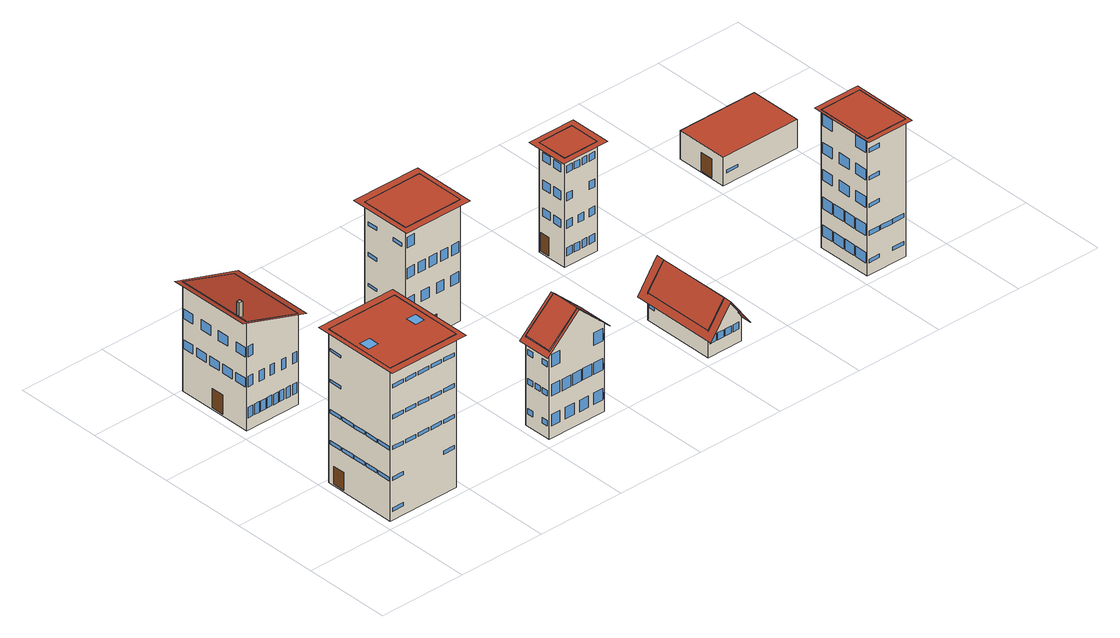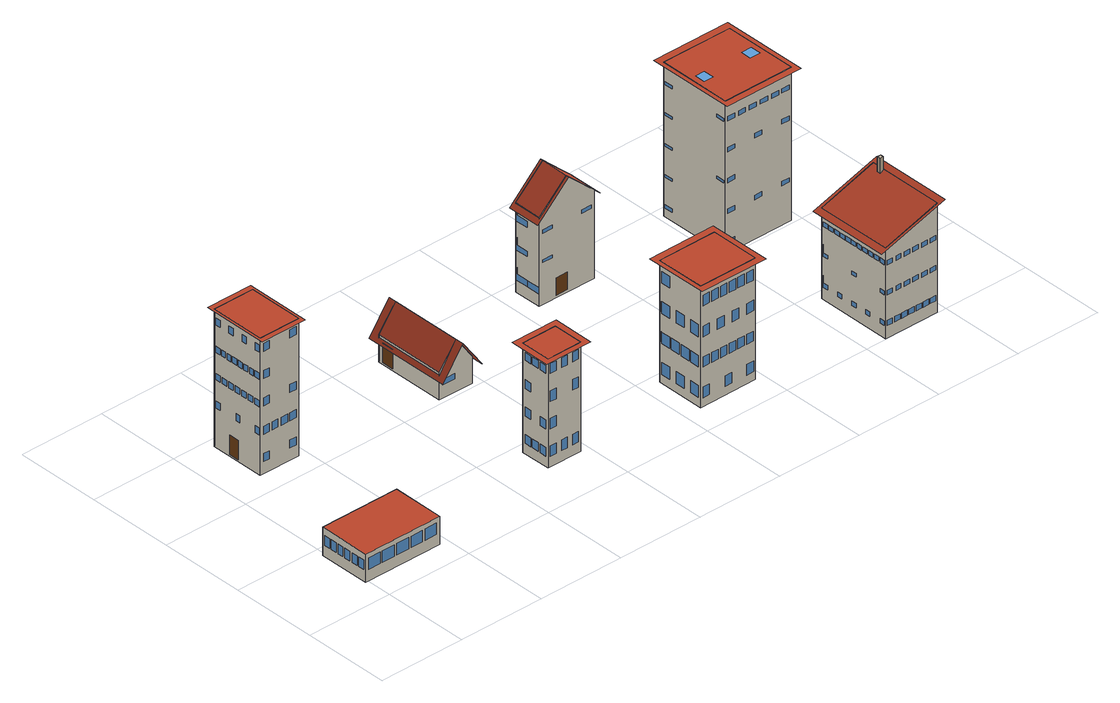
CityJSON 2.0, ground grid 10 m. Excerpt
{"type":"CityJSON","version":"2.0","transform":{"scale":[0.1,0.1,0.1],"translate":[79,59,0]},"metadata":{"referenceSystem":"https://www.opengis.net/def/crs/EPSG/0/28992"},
"CityObjects":{
"building1":{"type":"Building","attributes":{"roofType":"Flat","yearOfConstruction":1950,"function":"Residential","storeysAboveGround":5},"geometry":[{"type":"MultiSurface","lod":"3","boundaries":[[[0,1,2,3]],[[4,5,6,7],[8,9,10,11],[12,13,14,15]],[[10,9,8,11]],[[14,13,12,15]],[[2,4,7,3],[16,17,18,19],[20,21,22,23],[24,25,26,27],[28,29,30,31],[32,33,34,35],[36,37,38,39],[40,41,42,43],[44,45,46,47],[48,49,50,51],[52,53,54,55],[56,57,58,59],[60,61,62,63],[64,65,66,67],[68,69,70,71],[72,73,74,75],[76,77,78,79],[80,81,82,83],[84,85,86,87]],[[18,17,16,19]],[[22,21,20,23]],[[26,25,24,27]],[[30,29,28,31]],[[34,33,32,35]],[[38,37,36,39]],[[42,41,40,43]],[[46,45,44,47]],[[50,49,48,51]],[[54,53,52,55]],[[58,57,56,59]],[[62,61,60,63]],[[66,65,64,67]],[[70,69,68,71]],[[74,73,72,75]],[[78,77,76,79]],[[82,81,80,83]],[[86,85,84,87]],[[1,5,4,2],[88,89,90,91],[92,93,94,95],[96,97,98,99],[100,101,102,103],[104,105,106,107],[108,109,110,111],[112,113,114,115],[116,117,118,119]],[[90,89,88,91]],[[94,93,92,95]],[[98,97,96,99]],[[102,101,100,103]],[[106,105,104,107]],[[110,109,108,111]],[[114,113,112,115]],[[118,117,116,119]],[[0,6,5,1],[120,121,122,123],[124,125,126,127],[128,129,130,131],[132,133,134,135],[136,137,138,139],[140,141,142,143],[144,145,146,147],[148,149,150,151],[152,153,154,155],[156,157,158,159],[160,161,162,163],[164,165,166,167],[168,169,170,171],[172,173,174,175]],[[122,121,120,123]],[[126,125,124,127]],[[130,129,128,131]],[[134,133,132,135]],[[138,137,136,139]],[[142,141,140,143]],[[146,145,144,147]],[[150,149,148,151]],[[154,153,152,155]],[[158,157,156,159]],[[162,161,160,163]],[[166,165,164,167]],[[170,169,168,171]],[[174,173,172,175]],[[3,7,6,0],[176,177,178,179],[180,181,182,183],[184,185,186,187],[188,189,190,191],[192,193,194,195],[196,197,198,199],[200,201,202,203],[204,205,206,207],[208,209,210,211],[212,213,214,215],[216,217,218,219],[220,221,222,223],[224,225,226,227]],[[178,177,176,179]],[[182,181,180,183]],[[186,185,184,187]],[[190,189,188,191]],[[194,193,192,195]],[[198,197,196,199]],[[202,201,200,203]],[[206,205,204,207]],[[210,209,208,211]],[[214,213,212,215]],[[218,217,216,219]],[[222,221,220,223]],[[226,225,224,227]],[[228,229,230,231],[6,5,4,7]]],"semantics":{"surfaces":[{"type":"GroundSurface"},{"type":"RoofSurface"},{"type":"Window"},{"type":"WallSurface"},{"type":"Door"}],"values":[0,1,2,2,3,2,2,2,2,2,2,2,2,2,2,2,2,2,2,2,2,2,2,3,2,2,2,2,2,2,2,2,3,2,2,2,2,2,2,2,2,2,2,2,2,2,2,3,4,2,2,2,2,2,2,2,2,2,2,2,2,1]}}]},
"building2":{"type":"Building","attributes":{"roofType":"Shed","yearOfConstruction":1957,"function":"Residential","storeysAboveGround":3},"children":["building2-1"],"geometry":[{"type":"MultiSurface","lod":"3","boundaries":[[[232,233,234,235]],[[236,237,238,239],[240,241,242,243]],[[235,234,237,236],[244,245,246,247],[248,249,250,251],[252,253,254,255],[256,257,258,259],[260,261,262,263],[264,265,266,267],[268,269,270,271],[272,273,274,275],[276,277,278,279],[280,281,282,283],[284,285,286,287],[288,289,290,291],[292,293,294,295],[296,297,298,299]],[[246,245,244,247]],[[250,249,248,251]],[[254,253,252,255]],[[258,257,256,259]],[[262,261,260,263]],[[266,265,264,267]],[[270,269,268,271]],[[274,273,272,275]],[[278,277,276,279]],[[282,281,280,283]],[[286,285,284,287]],[[290,289,288,291]],[[294,293,292,295]],[[298,297,296,299]],[[233,238,237,234],[300,301,302,303],[304,305,306,307],[308,309,310,311],[312,313,314,315],[316,317,318,319],[320,321,322,323],[324,325,326,327],[328,329,330,331],[332,333,334,335],[336,337,338,339],[340,341,342,343],[344,345,346,347],[348,349,350,351],[352,353,354,355],[356,357,358,359],[360,361,362,363],[364,365,366,367],[368,369,370,371],[372,373,374,375]],[[302,301,300,303]],[[306,305,304,307]],[[310,309,308,311]],[[314,313,312,315]],[[318,317,316,319]],[[322,321,320,323]],[[326,325,324,327]],[[330,329,328,331]],[[334,333,332,335]],[[338,337,336,339]],[[342,341,340,343]],[[346,345,344,347]],[[350,349,348,351]],[[354,353,352,355]],[[358,357,356,359]],[[362,361,360,363]],[[366,365,364,367]],[[370,369,368,371]],[[374,373,372,375]],[[233,232,239,238],[376,377,378,379],[380,381,382,383],[384,385,386,387],[388,389,390,391],[392,393,394,395],[396,397,398,399],[400,401,402,403],[404,405,406,407],[408,409,410,411],[412,413,414,415],[416,417,418,419],[420,421,422,423],[424,425,426,427],[428,429,430,431],[432,433,434,435],[436,437,438,439],[440,441,442,443],[444,445,446,447],[448,449,450,451]],[[378,377,376,379]],[[382,381,380,383]],[[386,385,384,387]],[[390,389,388,391]],[[394,393,392,395]],[[398,397,396,399]],[[402,401,400,403]],[[406,405,404,407]],[[410,409,408,411]],[[414,413,412,415]],[[418,417,416,419]],[[422,421,420,423]],[[426,425,424,427]],[[430,429,428,431]],[[434,433,432,435]],[[438,437,436,439]],[[442,441,440,443]],[[446,445,444,447]],[[450,449,448,451]],[[232,235,236,239],[452,453,454,455],[456,457,458,459],[460,461,462,463],[464,465,466,467],[468,469,470,471],[472,473,474,475],[476,477,478,479],[480,481,482,483],[484,485,486,487],[488,489,490,491]],[[454,453,452,455]],[[458,457,456,459]],[[462,461,460,463]],[[466,465,464,467]],[[470,469,468,471]],[[474,473,472,475]],[[478,477,476,479]],[[482,481,480,483]],[[486,485,484,487]],[[490,489,488,491]],[[492,493,494,495],[239,238,237,236]]],"semantics":{"surfaces":[{"type":"GroundSurface"},{"type":"RoofSurface"},{"type":"WallSurface"},{"type":"Window"},{"type":"Door"}],"values":[0,1,2,3,3,3,3,3,3,3,3,3,3,3,3,3,3,2,3,3,3,3,3,3,3,3,3,3,3,3,3,3,3,3,3,3,3,2,3,3,3,3,3,3,3,3,3,3,3,3,3,3,3,3,3,3,3,2,4,3,3,3,3,3,3,3,3,3,1]}}]},
"building2-1":{"type":"BuildingInstallation","parents":["building2"],"geometry":[{"type":"MultiSurface","lod":"3","boundaries":[[[242,496,497,243]],[[498,499,241,240]],[[497,498,240,243]],[[242,241,499,496]],[[496,499,498,497]],[[242,241,240,243]]]}]},
"building3":{"type":"Building","attributes":{"roofType":"Gabled","yearOfConstruction":1980,"function":"Residential","storeysAboveGround":3},"geometry":[{"type":"MultiSurface","lod":"3","boundaries":[[[500,501,502,503]],[[504,505,506,507]],[[507,508,509,504]],[[503,502,508,507,506],[510,511,512,513],[514,515,516,517],[518,519,520,521],[522,523,524,525],[526,527,528,529],[530,531,532,533],[534,535,536,537],[538,539,540,541],[542,543,544,545],[546,547,548,549],[550,551,552,553]],[[512,511,510,513]],[[516,515,514,517]],[[520,519,518,521]],[[524,523,522,525]],[[528,527,526,529]],[[532,531,530,533]],[[536,535,534,537]],[[540,539,538,541]],[[544,543,542,545]],[[548,547,546,549]],[[552,551,550,553]],[[501,509,508,502],[554,555,556,557],[558,559,560,561],[562,563,564,565],[566,567,568,569]],[[556,555,554,557]],[[560,559,558,561]],[[564,563,562,565]],[[568,567,566,569]],[[501,500,505,504,509],[570,571,572,573],[574,575,576,577],[578,579,580,581],[582,583,584,585]],[[572,571,570,573]],[[576,575,574,577]],[[580,579,578,581]],[[584,583,582,585]],[[500,503,506,505],[586,587,588,589],[590,591,592,593],[594,595,596,597],[598,599,600,601],[602,603,604,605],[606,607,608,609],[610,611,612,613]],[[588,587,586,589]],[[592,591,590,593]],[[596,595,594,597]],[[600,599,598,601]],[[604,603,602,605]],[[608,607,606,609]],[[612,611,610,613]],[[614,615,616,617,504,509,508,507]],[[617,618,619,614,507,506,505,504]]],"semantics":{"surfaces":[{"type":"GroundSurface"},{"type":"RoofSurface"},{"type":"WallSurface"},{"type":"Window"},{"type":"Door"}],"values":[0,1,1,2,3,3,3,3,3,3,3,3,3,3,3,2,3,3,3,3,2,4,3,3,3,2,3,3,3,3,3,3,3,1,1]}}]},
"building4":{"type":"Building","attributes":{"roofType":"Flat","yearOfConstruction":1965,"function":"Residential","storeysAboveGround":4},"geometry":[{"type":"MultiSurface","lod":"3","boundaries":[[[620,621,622,623]],[[624,625,626,627]],[[622,624,627,623],[628,629,630,631],[632,633,634,635],[636,637,638,639],[640,641,642,643],[644,645,646,647],[648,649,650,651],[652,653,654,655],[656,657,658,659],[660,661,662,663],[664,665,666,667],[668,669,670,671]],[[630,629,628,631]],[[634,633,632,635]],[[638,637,636,639]],[[642,641,640,643]],[[646,645,644,647]],[[650,649,648,651]],[[654,653,652,655]],[[658,657,656,659]],[[662,661,660,663]],[[666,665,664,667]],[[670,669,668,671]],[[621,625,624,622],[672,673,674,675],[676,677,678,679],[680,681,682,683],[684,685,686,687],[688,689,690,691],[692,693,694,695],[696,697,698,699],[700,701,702,703],[704,705,706,707],[708,709,710,711],[712,713,714,715]],[[674,673,672,675]],[[678,677,676,679]],[[682,681,680,683]],[[686,685,684,687]],[[690,689,688,691]],[[694,693,692,695]],[[698,697,696,699]],[[702,701,700,703]],[[706,705,704,707]],[[710,709,708,711]],[[714,713,712,715]],[[620,626,625,621],[716,717,718,719],[720,721,722,723],[724,725,726,727],[728,729,730,731],[732,733,734,735],[736,737,738,739],[740,741,742,743],[744,745,746,747],[748,749,750,751],[752,753,754,755],[756,757,758,759],[760,761,762,763],[764,765,766,767],[768,769,770,771],[772,773,774,775],[776,777,778,779],[780,781,782,783],[784,785,786,787],[788,789,790,791]],[[718,717,716,719]],[[722,721,720,723]],[[726,725,724,727]],[[730,729,728,731]],[[734,733,732,735]],[[738,737,736,739]],[[742,741,740,743]],[[746,745,744,747]],[[750,749,748,751]],[[754,753,752,755]],[[758,757,756,759]],[[762,761,760,763]],[[766,765,764,767]],[[770,769,768,771]],[[774,773,772,775]],[[778,777,776,779]],[[782,781,780,783]],[[786,785,784,787]],[[790,789,788,791]],[[623,627,626,620],[792,793,794,795],[796,797,798,799],[800,801,802,803],[804,805,806,807],[808,809,810,811],[812,813,814,815]],[[794,793,792,795]],[[798,797,796,799]],[[802,801,800,803]],[[806,805,804,807]],[[810,809,808,811]],[[814,813,812,815]],[[816,817,818,819],[626,625,624,627]]],"semantics":{"surfaces":[{"type":"GroundSurface"},{"type":"RoofSurface"},{"type":"WallSurface"},{"type":"Door"},{"type":"Window"}],"values":[0,1,2,3,4,4,4,4,4,4,4,4,4,4,2,4,4,4,4,4,4,4,4,4,4,4,2,4,4,4,4,4,4,4,4,4,4,4,4,4,4,4,4,4,4,4,2,4,4,4,4,4,4,1]}}]},
"building5":{"type":"Building","attributes":{"roofType":"Gabled","yearOfConstruction":1998,"function":"Residential","storeysAboveGround":1},"geometry":[{"type":"MultiSurface","lod":"3","boundaries":[[[820,821,822,823]],[[824,825,826,827]],[[827,828,829,824]],[[823,822,828,827,826],[830,831,832,833],[834,835,836,837],[838,839,840,841],[842,843,844,845]],[[832,831,830,833]],[[836,835,834,837]],[[840,839,838,841]],[[844,843,842,845]],[[821,829,828,822],[846,847,848,849]],[[848,847,846,849]],[[821,820,825,824,829],[850,851,852,853]],[[852,851,850,853]],[[820,823,826,825],[854,855,856,857]],[[856,855,854,857]],[[858,859,860,861,824,829,828,827]],[[861,862,863,858,827,826,825,824]]],"semantics":{"surfaces":[{"type":"GroundSurface"},{"type":"RoofSurface"},{"type":"WallSurface"},{"type":"Window"},{"type":"Door"}],"values":[0,1,1,2,3,3,3,3,2,4,2,3,2,3,1,1]}}]},
"building6":{"type":"Building","attributes":{"roofType":"Flat","yearOfConstruction":1973,"function":"Residential","storeysAboveGround":4},"geometry":[{"type":"MultiSurface","lod":"3","boundaries":[[[864,865,866,867]],[[868,869,870,871]],[[866,868,871,867],[872,873,874,875],[876,877,878,879],[880,881,882,883],[884,885,886,887],[888,889,890,891],[892,893,894,895],[896,897,898,899],[900,901,902,903],[904,905,906,907],[908,909,910,911],[912,913,914,915],[916,917,918,919],[920,921,922,923]],[[874,873,872,875]],[[878,877,876,879]],[[882,881,880,883]],[[886,885,884,887]],[[890,889,888,891]],[[894,893,892,895]],[[898,897,896,899]],[[902,901,900,903]],[[906,905,904,907]],[[910,909,908,911]],[[914,913,912,915]],[[918,917,916,919]],[[922,921,920,923]],[[865,869,868,866],[924,925,926,927],[928,929,930,931],[932,933,934,935],[936,937,938,939],[940,941,942,943],[944,945,946,947],[948,949,950,951],[952,953,954,955],[956,957,958,959]],[[926,925,924,927]],[[930,929,928,931]],[[934,933,932,935]],[[938,937,936,939]],[[942,941,940,943]],[[946,945,944,947]],[[950,949,948,951]],[[954,953,952,955]],[[958,957,956,959]],[[864,870,869,865],[960,961,962,963],[964,965,966,967],[968,969,970,971],[972,973,974,975],[976,977,978,979],[980,981,982,983],[984,985,986,987],[988,989,990,991],[992,993,994,995]],[[962,961,960,963]],[[966,965,964,967]],[[970,969,968,971]],[[974,973,972,975]],[[978,977,976,979]],[[982,981,980,983]],[[986,985,984,987]],[[990,989,988,991]],[[994,993,992,995]],[[867,871,870,864],[996,997,998,999],[1000,1001,1002,1003],[1004,1005,1006,1007],[1008,1009,1010,1011],[1012,1013,1014,1015],[1016,1017,1018,1019],[1020,1021,1022,1023]],[[998,997,996,999]],[[1002,1001,1000,1003]],[[1006,1005,1004,1007]],[[1010,1009,1008,1011]],[[1014,1013,1012,1015]],[[1018,1017,1016,1019]],[[1022,1021,1020,1023]],[[1024,1025,1026,1027],[870,869,868,871]]],"semantics":{"surfaces":[{"type":"GroundSurface"},{"type":"RoofSurface"},{"type":"WallSurface"},{"type":"Window"},{"type":"Door"}],"values":[0,1,2,3,3,3,3,3,3,3,3,3,3,3,3,3,2,3,3,3,3,3,3,3,3,3,2,3,3,3,3,3,3,3,3,3,2,4,3,3,3,3,3,3,1]}}]},
"building7":{"type":"Building","attributes":{"roofType":"Flat","yearOfConstruction":1984,"function":"Residential","storeysAboveGround":5},"geometry":[{"type":"MultiSurface","lod":"3","boundaries":[[[1028,1029,1030,1031]],[[1032,1033,1034,1035]],[[1030,1032,1035,1031],[1036,1037,1038,1039],[1040,1041,1042,1043],[1044,1045,1046,1047],[1048,1049,1050,1051],[1052,1053,1054,1055],[1056,1057,1058,1059],[1060,1061,1062,1063],[1064,1065,1066,1067]],[[1038,1037,1036,1039]],[[1042,1041,1040,1043]],[[1046,1045,1044,1047]],[[1050,1049,1048,1051]],[[1054,1053,1052,1055]],[[1058,1057,1056,1059]],[[1062,1061,1060,1063]],[[1066,1065,1064,1067]],[[1029,1033,1032,1030],[1068,1069,1070,1071],[1072,1073,1074,1075],[1076,1077,1078,1079],[1080,1081,1082,1083],[1084,1085,1086,1087],[1088,1089,1090,1091],[1092,1093,1094,1095],[1096,1097,1098,1099],[1100,1101,1102,1103],[1104,1105,1106,1107],[1108,1109,1110,1111],[1112,1113,1114,1115],[1116,1117,1118,1119],[1120,1121,1122,1123],[1124,1125,1126,1127],[1128,1129,1130,1131],[1132,1133,1134,1135],[1136,1137,1138,1139],[1140,1141,1142,1143],[1144,1145,1146,1147],[1148,1149,1150,1151],[1152,1153,1154,1155],[1156,1157,1158,1159]],[[1070,1069,1068,1071]],[[1074,1073,1072,1075]],[[1078,1077,1076,1079]],[[1082,1081,1080,1083]],[[1086,1085,1084,1087]],[[1090,1089,1088,1091]],[[1094,1093,1092,1095]],[[1098,1097,1096,1099]],[[1102,1101,1100,1103]],[[1106,1105,1104,1107]],[[1110,1109,1108,1111]],[[1114,1113,1112,1115]],[[1118,1117,1116,1119]],[[1122,1121,1120,1123]],[[1126,1125,1124,1127]],[[1130,1129,1128,1131]],[[1134,1133,1132,1135]],[[1138,1137,1136,1139]],[[1142,1141,1140,1143]],[[1146,1145,1144,1147]],[[1150,1149,1148,1151]],[[1154,1153,1152,1155]],[[1158,1157,1156,1159]],[[1028,1034,1033,1029],[1160,1161,1162,1163],[1164,1165,1166,1167],[1168,1169,1170,1171],[1172,1173,1174,1175],[1176,1177,1178,1179],[1180,1181,1182,1183],[1184,1185,1186,1187],[1188,1189,1190,1191],[1192,1193,1194,1195],[1196,1197,1198,1199],[1200,1201,1202,1203]],[[1162,1161,1160,1163]],[[1166,1165,1164,1167]],[[1170,1169,1168,1171]],[[1174,1173,1172,1175]],[[1178,1177,1176,1179]],[[1182,1181,1180,1183]],[[1186,1185,1184,1187]],[[1190,1189,1188,1191]],[[1194,1193,1192,1195]],[[1198,1197,1196,1199]],[[1202,1201,1200,1203]],[[1031,1035,1034,1028],[1204,1205,1206,1207],[1208,1209,1210,1211],[1212,1213,1214,1215],[1216,1217,1218,1219],[1220,1221,1222,1223],[1224,1225,1226,1227],[1228,1229,1230,1231],[1232,1233,1234,1235],[1236,1237,1238,1239],[1240,1241,1242,1243],[1244,1245,1246,1247],[1248,1249,1250,1251],[1252,1253,1254,1255],[1256,1257,1258,1259],[1260,1261,1262,1263],[1264,1265,1266,1267]],[[1206,1205,1204,1207]],[[1210,1209,1208,1211]],[[1214,1213,1212,1215]],[[1218,1217,1216,1219]],[[1222,1221,1220,1223]],[[1226,1225,1224,1227]],[[1230,1229,1228,1231]],[[1234,1233,1232,1235]],[[1238,1237,1236,1239]],[[1242,1241,1240,1243]],[[1246,1245,1244,1247]],[[1250,1249,1248,1251]],[[1254,1253,1252,1255]],[[1258,1257,1256,1259]],[[1262,1261,1260,1263]],[[1266,1265,1264,1267]],[[1268,1269,1270,1271],[1034,1033,1032,1035]]],"semantics":{"surfaces":[{"type":"GroundSurface"},{"type":"RoofSurface"},{"type":"WallSurface"},{"type":"Window"},{"type":"Door"}],"values":[0,1,2,3,3,3,3,3,3,3,3,2,4,3,3,3,3,3,3,3,3,3,3,3,3,3,3,3,3,3,3,3,3,3,3,2,3,3,3,3,3,3,3,3,3,3,3,2,3,3,3,3,3,3,3,3,3,3,3,3,3,3,3,3,1]}}]},
"building8":{"type":"Building","attributes":{"roofType":"Flat","yearOfConstruction":1957,"function":"Residential","storeysAboveGround":1},"geometry":[{"type":"MultiSurface","lod":"3","boundaries":[[[1272,1273,1274,1275]],[[1276,1277,1278,1279]],[[1274,1276,1279,1275],[1280,1281,1282,1283]],[[1282,1281,1280,1283]],[[1273,1277,1276,1274],[1284,1285,1286,1287],[1288,1289,1290,1291],[1292,1293,1294,1295],[1296,1297,1298,1299],[1300,1301,1302,1303],[1304,1305,1306,1307]],[[1286,1285,1284,1287]],[[1290,1289,1288,1291]],[[1294,1293,1292,1295]],[[1298,1297,1296,1299]],[[1302,1301,1300,1303]],[[1306,1305,1304,1307]],[[1272,1278,1277,1273],[1308,1309,1310,1311],[1312,1313,1314,1315],[1316,1317,1318,1319],[1320,1321,1322,1323],[1324,1325,1326,1327]],[[1310,1309,1308,1311]],[[1314,1313,1312,1315]],[[1318,1317,1316,1319]],[[1322,1321,1320,1323]],[[1326,1325,1324,1327]],[[1275,1279,1278,1272],[1328,1329,1330,1331]],[[1330,1329,1328,1331]]],"semantics":{"surfaces":[{"type":"GroundSurface"},{"type":"RoofSurface"},{"type":"WallSurface"},{"type":"Window"},{"type":"Door"}],"values":[0,1,2,3,2,3,3,3,3,3,3,2,3,3,3,3,3,2,4]}}]}
},
"vertices":[
[10,96,0],[93,96,0],[93,10,0],[10,10,0],[93,10,174],[93,96,174],[10,96,174],[10,10,174],[75,59,174],[86,59,174],[86,47,174],[75,47,174],[16,59,174],[28,59,174],[28,47,174],[16,47,174],[13,10,14],[26,10,14],[26,10,10],[13,10,10],[13,10,49],[26,10,49],[26,10,45],[13,10,45],[77,10,49],[90,10,49],[90,10,45],[77,10,45],[13,10,84],[26,10,84],[26,10,80],[13,10,80],[29,10,84],[42,10,84],[42,10,80],[29,10,80],[45,10,84],[58,10,84],[58,10,80],[45,10,80],[61,10,84],[74,10,84],[74,10,80],[61,10,80],[77,10,84],[90,10,84],[90,10,80],[77,10,80],[13,10,119],[26,10,119],[26,10,115],[13,10,115],[29,10,119],[42,10,119],[42,10,115],[29,10,115],[45,10,119],[58,10,119],[58,10,115],[45,10,115],[61,10,119],[74,10,119],[74,10,115],[61,10,115],[77,10,119],[90,10,119],[90,10,115],[77,10,115],[13,10,154],[26,10,154],[26,10,150],[13,10,150],[29,10,154],[42,10,154],[42,10,150],[29,10,150],[45,10,154],[58,10,154],[58,10,150],[45,10,150],[61,10,154],[74,10,154],[74,10,150],[61,10,150],[77,10,154],[90,10,154],[90,10,150],[77,10,150],[93,12,14],[93,22,14],[93,22,10],[93,12,10],[93,84,14],[93,94,14],[93,94,10],[93,84,10],[93,12,48],[93,22,48],[93,22,45],[93,12,45],[93,12,83],[93,22,83],[93,22,80],[93,12,80],[93,84,83],[93,94,83],[93,94,80],[93,84,80],[93,12,118],[93,22,118],[93,22,115],[93,12,115],[93,12,153],[93,22,153],[93,22,150],[93,12,150],[93,84,153],[93,94,153],[93,94,150],[93,84,150],[90,96,15],[81,96,15],[81,96,10],[90,96,10],[90,96,50],[81,96,50],[81,96,45],[90,96,45],[56,96,50],[47,96,50],[47,96,45],[56,96,45],[22,96,50],[13,96,50],[13,96,45],[22,96,45],[90,96,85],[81,96,85],[81,96,80],[90,96,80],[90,96,120],[81,96,120],[81,96,115],[90,96,115],[56,96,120],[47,96,120],[47,96,115],[56,96,115],[22,96,120],[13,96,120],[13,96,115],[22,96,115],[90,96,155],[81,96,155],[81,96,150],[90,96,150],[76,96,155],[68,96,155],[68,96,150],[76,96,150],[63,96,155],[54,96,155],[54,96,150],[63,96,150],[49,96,155],[40,96,155],[40,96,150],[49,96,150],[35,96,155],[26,96,155],[26,96,150],[35,96,150],[22,96,155],[13,96,155],[13,96,150],[22,96,150],[10,89,22],[10,75,22],[10,75,2],[10,89,2],[10,94,49],[10,79,49],[10,79,45],[10,94,45],[10,77,49],[10,62,49],[10,62,45],[10,77,45],[10,60,49],[10,46,49],[10,46,45],[10,60,45],[10,44,49],[10,29,49],[10,29,45],[10,44,45],[10,27,49],[10,12,49],[10,12,45],[10,27,45],[10,94,84],[10,79,84],[10,79,80],[10,94,80],[10,77,84],[10,62,84],[10,62,80],[10,77,80],[10,60,84],[10,46,84],[10,46,80],[10,60,80],[10,44,84],[10,29,84],[10,29,80],[10,44,80],[10,27,84],[10,12,84],[10,12,80],[10,27,80],[10,94,118],[10,79,118],[10,79,115],[10,94,115],[10,94,153],[10,79,153],[10,79,150],[10,94,150],[98,2,174],[98,104,174],[5,104,174],[5,2,174],
[10,299,0],[75,299,0],[75,210,0],[10,210,0],[10,210,124],[75,210,103],[75,299,103],[10,299,124],[11,225,124],[15,225,122],[15,221,122],[11,221,124],[12,210,26],[18,210,26],[18,210,14],[12,210,14],[20,210,26],[26,210,26],[26,210,14],[20,210,14],[28,210,26],[34,210,26],[34,210,14],[28,210,14],[36,210,26],[42,210,26],[42,210,14],[36,210,14],[44,210,26],[50,210,26],[50,210,14],[44,210,14],[52,210,26],[57,210,26],[57,210,14],[52,210,14],[60,210,26],[65,210,26],[65,210,14],[60,210,14],[68,210,26],[73,210,26],[73,210,14],[68,210,14],[12,210,61],[18,210,61],[18,210,49],[12,210,49],[26,210,61],[32,210,61],[32,210,49],[26,210,49],[40,210,61],[45,210,61],[45,210,49],[40,210,49],[54,210,61],[59,210,61],[59,210,49],[54,210,49],[68,210,61],[73,210,61],[73,210,49],[68,210,49],[12,210,95],[18,210,95],[18,210,83],[12,210,83],[75,212,19],[75,218,19],[75,218,14],[75,212,14],[75,232,19],[75,238,19],[75,238,14],[75,232,14],[75,252,19],[75,258,19],[75,258,14],[75,252,14],[75,271,19],[75,277,19],[75,277,14],[75,271,14],[75,291,19],[75,297,19],[75,297,14],[75,291,14],[75,212,53],[75,218,53],[75,218,49],[75,212,49],[75,252,53],[75,258,53],[75,258,49],[75,252,49],[75,291,53],[75,297,53],[75,297,49],[75,291,49],[75,212,88],[75,218,88],[75,218,83],[75,212,83],[75,220,88],[75,226,88],[75,226,83],[75,220,83],[75,228,88],[75,234,88],[75,234,83],[75,228,83],[75,236,88],[75,242,88],[75,242,83],[75,236,83],[75,243,88],[75,250,88],[75,250,83],[75,243,83],[75,251,88],[75,257,88],[75,257,83],[75,251,83],[75,259,88],[75,265,88],[75,265,83],[75,259,83],[75,267,88],[75,273,88],[75,273,83],[75,267,83],[75,275,88],[75,281,88],[75,281,83],[75,275,83],[75,283,88],[75,289,88],[75,289,83],[75,283,83],[75,291,88],[75,297,88],[75,297,83],[75,291,83],[73,299,20],[67,299,20],[67,299,14],[73,299,14],[64,299,20],[57,299,20],[57,299,14],[64,299,14],[55,299,20],[48,299,20],[48,299,14],[55,299,14],[46,299,20],[39,299,20],[39,299,14],[46,299,14],[37,299,20],[30,299,20],[30,299,14],[37,299,14],[28,299,20],[21,299,20],[21,299,14],[28,299,14],[19,299,20],[12,299,20],[12,299,14],[19,299,14],[73,299,54],[67,299,54],[67,299,49],[73,299,49],[62,299,54],[56,299,54],[56,299,49],[62,299,49],[52,299,54],[45,299,54],[45,299,49],[52,299,49],[41,299,54],[34,299,54],[34,299,49],[41,299,49],[30,299,54],[23,299,54],[23,299,49],[30,299,49],[19,299,54],[12,299,54],[12,299,49],[19,299,49],[73,299,88],[67,299,88],[67,299,83],[73,299,83],[62,299,88],[56,299,88],[56,299,83],[62,299,83],[52,299,88],[45,299,88],[45,299,83],[52,299,83],[41,299,88],[34,299,88],[34,299,83],[41,299,83],[30,299,88],[23,299,88],[23,299,83],[30,299,83],[19,299,88],[12,299,88],[12,299,83],[19,299,83],[10,258,24],[10,243,24],[10,243,2],[10,258,2],[10,297,59],[10,285,59],[10,285,49],[10,297,49],[10,279,59],[10,266,59],[10,266,49],[10,279,49],[10,261,59],[10,248,59],[10,248,49],[10,261,49],[10,243,59],[10,230,59],[10,230,49],[10,243,49],[10,225,59],[10,212,59],[10,212,49],[10,225,49],[10,297,94],[10,285,94],[10,285,83],[10,297,83],[10,273,94],[10,260,94],[10,260,83],[10,273,83],[10,249,94],[10,236,94],[10,236,83],[10,249,83],[10,224,94],[10,212,94],[10,212,83],[10,224,83],[83,207,101],[83,302,101],[3,302,126],[3,207,126],
[15,221,139],[11,221,139],[11,225,139],[15,225,139],
[210,43,0],[279,43,0],[279,10,0],[210,10,0],[245,43,133],[210,43,101],[210,10,101],[245,10,133],[279,10,101],[279,43,101],[213,10,27],[223,10,27],[223,10,14],[213,10,14],[230,10,27],[241,10,27],[241,10,14],[230,10,14],[248,10,27],[259,10,27],[259,10,14],[248,10,14],[266,10,27],[277,10,27],[277,10,14],[266,10,14],[213,10,61],[223,10,61],[223,10,48],[213,10,48],[226,10,61],[237,10,61],[237,10,48],[226,10,48],[239,10,61],[250,10,61],[250,10,48],[239,10,48],[252,10,61],[263,10,61],[263,10,48],[252,10,48],[266,10,61],[277,10,61],[277,10,48],[266,10,48],[213,10,95],[223,10,95],[223,10,81],[213,10,81],[266,10,95],[277,10,95],[277,10,81],[266,10,81],[279,11,21],[279,26,21],[279,26,14],[279,11,14],[279,27,21],[279,42,21],[279,42,14],[279,27,14],[279,11,54],[279,26,54],[279,26,48],[279,11,48],[279,11,88],[279,26,88],[279,26,81],[279,11,81],[258,43,23],[244,43,23],[244,43,3],[258,43,3],[275,43,51],[263,43,51],[263,43,48],[275,43,48],[275,43,85],[263,43,85],[263,43,81],[275,43,81],[226,43,85],[214,43,85],[214,43,81],[226,43,81],[210,40,20],[210,33,20],[210,33,14],[210,40,14],[210,20,20],[210,13,20],[210,13,14],[210,20,14],[210,40,54],[210,33,54],[210,33,48],[210,40,48],[210,30,54],[210,23,54],[210,23,48],[210,30,48],[210,20,54],[210,13,54],[210,13,48],[210,20,48],[210,40,87],[210,33,87],[210,33,81],[210,40,81],[210,20,87],[210,13,87],[210,13,81],[210,20,81],[245,7,133],[284,7,96],[284,46,96],[245,46,133],[205,46,96],[205,7,96],
[210,267,0],[279,267,0],[279,210,0],[210,210,0],[279,210,138],[279,267,138],[210,267,138],[210,210,138],[236,210,22],[249,210,22],[249,210,3],[236,210,3],[212,210,57],[221,210,57],[221,210,45],[212,210,45],[230,210,57],[240,210,57],[240,210,45],[230,210,45],[249,210,57],[258,210,57],[258,210,45],[249,210,45],[267,210,57],[277,210,57],[277,210,45],[267,210,45],[212,210,91],[221,210,91],[221,210,79],[212,210,79],[226,210,91],[235,210,91],[235,210,79],[226,210,79],[240,210,91],[249,210,91],[249,210,79],[240,210,79],[254,210,91],[263,210,91],[263,210,79],[254,210,79],[268,210,91],[277,210,91],[277,210,79],[268,210,79],[212,210,126],[221,210,126],[221,210,114],[212,210,114],[279,213,24],[279,224,24],[279,224,10],[279,213,10],[279,233,24],[279,244,24],[279,244,10],[279,233,10],[279,253,24],[279,264,24],[279,264,10],[279,253,10],[279,213,58],[279,224,58],[279,224,45],[279,213,45],[279,226,58],[279,237,58],[279,237,45],[279,226,45],[279,240,58],[279,251,58],[279,251,45],[279,240,45],[279,253,58],[279,264,58],[279,264,45],[279,253,45],[279,213,93],[279,224,93],[279,224,79],[279,213,79],[279,233,93],[279,244,93],[279,244,79],[279,233,79],[279,253,93],[279,264,93],[279,264,79],[279,253,79],[279,213,127],[279,224,127],[279,224,114],[279,213,114],[276,267,22],[268,267,22],[268,267,10],[276,267,10],[248,267,22],[240,267,22],[240,267,10],[248,267,10],[221,267,22],[212,267,22],[212,267,10],[221,267,10],[276,267,56],[268,267,56],[268,267,45],[276,267,45],[265,267,56],[257,267,56],[257,267,45],[265,267,45],[254,267,56],[246,267,56],[246,267,45],[254,267,45],[243,267,56],[235,267,56],[235,267,45],[243,267,45],[232,267,56],[224,267,56],[224,267,45],[232,267,45],[221,267,56],[213,267,56],[213,267,45],[221,267,45],[276,267,91],[268,267,91],[268,267,79],[276,267,79],[258,267,91],[249,267,91],[249,267,79],[258,267,79],[239,267,91],[231,267,91],[231,267,79],[239,267,79],[221,267,91],[212,267,91],[212,267,79],[221,267,79],[276,267,126],[268,267,126],[268,267,114],[276,267,114],[265,267,126],[257,267,126],[257,267,114],[265,267,114],[254,267,126],[246,267,126],[246,267,114],[254,267,114],[243,267,126],[235,267,126],[235,267,114],[243,267,114],[232,267,126],[224,267,126],[224,267,114],[232,267,114],[221,267,126],[213,267,126],[213,267,114],[221,267,114],[210,262,14],[210,250,14],[210,250,10],[210,262,10],[210,227,14],[210,215,14],[210,215,10],[210,227,10],[210,262,48],[210,250,48],[210,250,45],[210,262,45],[210,262,83],[210,250,83],[210,250,79],[210,262,79],[210,262,118],[210,250,118],[210,250,114],[210,262,114],[210,227,118],[210,215,118],[210,215,114],[210,227,114],[284,202,138],[284,275,138],[204,275,138],[204,202,138],
[410,94,0],[451,94,0],[451,10,0],[410,10,0],[430,94,59],[410,94,31],[410,10,31],[430,10,59],[451,10,31],[451,94,31],[412,10,23],[420,10,23],[420,10,15],[412,10,15],[422,10,23],[429,10,23],[429,10,15],[422,10,15],[431,10,23],[439,10,23],[439,10,15],[431,10,15],[441,10,23],[448,10,23],[448,10,15],[441,10,15],[451,15,24],[451,29,24],[451,29,2],[451,15,2],[447,94,21],[432,94,21],[432,94,15],[447,94,15],[410,92,25],[410,85,25],[410,85,15],[410,92,15],[430,1,59],[455,1,24],[455,103,24],[430,103,59],[405,103,24],[405,1,24],
[410,245,0],[451,245,0],[451,210,0],[410,210,0],[451,210,124],[451,245,124],[410,245,124],[410,210,124],[413,210,21],[420,210,21],[420,210,12],[413,210,12],[422,210,21],[429,210,21],[429,210,12],[422,210,12],[432,210,21],[438,210,21],[438,210,12],[432,210,12],[441,210,21],[448,210,21],[448,210,12],[441,210,12],[413,210,52],[420,210,52],[420,210,43],[413,210,43],[427,210,52],[434,210,52],[434,210,43],[427,210,43],[441,210,52],[448,210,52],[448,210,43],[441,210,43],[413,210,83],[420,210,83],[420,210,74],[413,210,74],[441,210,83],[448,210,83],[448,210,74],[441,210,74],[413,210,114],[420,210,114],[420,210,106],[413,210,106],[422,210,114],[429,210,114],[429,210,106],[422,210,106],[432,210,114],[438,210,114],[438,210,106],[432,210,106],[441,210,114],[448,210,114],[448,210,106],[441,210,106],[451,213,22],[451,221,22],[451,221,12],[451,213,12],[451,223,22],[451,231,22],[451,231,12],[451,223,12],[451,234,22],[451,242,22],[451,242,12],[451,234,12],[451,213,53],[451,221,53],[451,221,43],[451,213,43],[451,234,53],[451,242,53],[451,242,43],[451,234,43],[451,213,84],[451,221,84],[451,221,74],[451,213,74],[451,213,115],[451,221,115],[451,221,106],[451,213,106],[451,223,115],[451,231,115],[451,231,106],[451,223,106],[451,234,115],[451,242,115],[451,242,106],[451,234,106],[448,245,24],[441,245,24],[441,245,12],[448,245,12],[434,245,24],[427,245,24],[427,245,12],[434,245,12],[420,245,24],[413,245,24],[413,245,12],[420,245,12],[448,245,55],[441,245,55],[441,245,43],[448,245,43],[448,245,86],[441,245,86],[441,245,74],[448,245,74],[420,245,86],[413,245,86],[413,245,74],[420,245,74],[448,245,117],[441,245,117],[441,245,106],[448,245,106],[434,245,117],[427,245,117],[427,245,106],[434,245,106],[420,245,117],[413,245,117],[413,245,106],[420,245,106],[410,243,23],[410,232,23],[410,232,2],[410,243,2],[410,240,52],[410,230,52],[410,230,43],[410,240,43],[410,225,52],[410,215,52],[410,215,43],[410,225,43],[410,240,84],[410,230,84],[410,230,74],[410,240,74],[410,225,84],[410,215,84],[410,215,74],[410,225,74],[410,240,115],[410,230,115],[410,230,106],[410,240,106],[410,225,115],[410,215,115],[410,215,106],[410,225,106],[458,203,124],[458,251,124],[403,251,124],[403,203,124],
[610,74,0],[658,74,0],[658,10,0],[610,10,0],[658,10,156],[658,74,156],[610,74,156],[610,10,156],[612,10,18],[625,10,18],[625,10,14],[612,10,14],[642,10,18],[656,10,18],[656,10,14],[642,10,14],[612,10,50],[625,10,50],[625,10,45],[612,10,45],[627,10,50],[641,10,50],[641,10,45],[627,10,45],[642,10,50],[656,10,50],[656,10,45],[642,10,45],[612,10,81],[625,10,81],[625,10,77],[612,10,77],[612,10,112],[625,10,112],[625,10,108],[612,10,108],[612,10,144],[625,10,144],[625,10,139],[612,10,139],[658,31,24],[658,43,24],[658,43,2],[658,31,2],[658,12,53],[658,18,53],[658,18,45],[658,12,45],[658,40,53],[658,45,53],[658,45,45],[658,40,45],[658,67,53],[658,72,53],[658,72,45],[658,67,45],[658,12,84],[658,18,84],[658,18,77],[658,12,77],[658,21,84],[658,27,84],[658,27,77],[658,21,77],[658,30,84],[658,36,84],[658,36,77],[658,30,77],[658,39,84],[658,45,84],[658,45,77],[658,39,77],[658,48,84],[658,54,84],[658,54,77],[658,48,77],[658,57,84],[658,63,84],[658,63,77],[658,57,77],[658,66,84],[658,72,84],[658,72,77],[658,66,77],[658,12,115],[658,18,115],[658,18,108],[658,12,108],[658,20,115],[658,25,115],[658,25,108],[658,20,108],[658,28,115],[658,33,115],[658,33,108],[658,28,108],[658,35,115],[658,41,115],[658,41,108],[658,35,108],[658,43,115],[658,49,115],[658,49,108],[658,43,108],[658,51,115],[658,56,115],[658,56,108],[658,51,108],[658,59,115],[658,64,115],[658,64,108],[658,59,108],[658,66,115],[658,72,115],[658,72,108],[658,66,108],[658,12,147],[658,18,147],[658,18,139],[658,12,139],[658,30,147],[658,36,147],[658,36,139],[658,30,139],[658,49,147],[658,54,147],[658,54,139],[658,49,139],[658,67,147],[658,72,147],[658,72,139],[658,67,139],[654,74,23],[647,74,23],[647,74,14],[654,74,14],[621,74,23],[613,74,23],[613,74,14],[621,74,14],[654,74,54],[647,74,54],[647,74,45],[654,74,45],[643,74,54],[636,74,54],[636,74,45],[643,74,45],[632,74,54],[624,74,54],[624,74,45],[632,74,45],[621,74,54],[613,74,54],[613,74,45],[621,74,45],[654,74,86],[647,74,86],[647,74,77],[654,74,77],[621,74,86],[613,74,86],[613,74,77],[621,74,77],[654,74,117],[647,74,117],[647,74,108],[654,74,108],[654,74,148],[647,74,148],[647,74,139],[654,74,139],[621,74,148],[613,74,148],[613,74,139],[621,74,139],[610,72,26],[610,59,26],[610,59,14],[610,72,14],[610,57,26],[610,43,26],[610,43,14],[610,57,14],[610,41,26],[610,28,26],[610,28,14],[610,41,14],[610,26,26],[610,12,26],[610,12,14],[610,26,14],[610,72,58],[610,59,58],[610,59,45],[610,72,45],[610,57,58],[610,43,58],[610,43,45],[610,57,45],[610,41,58],[610,28,58],[610,28,45],[610,41,45],[610,26,58],[610,12,58],[610,12,45],[610,26,45],[610,72,89],[610,59,89],[610,59,77],[610,72,77],[610,49,89],[610,35,89],[610,35,77],[610,49,77],[610,26,89],[610,12,89],[610,12,77],[610,26,77],[610,72,120],[610,59,120],[610,59,108],[610,72,108],[610,49,120],[610,35,120],[610,35,108],[610,49,108],[610,26,120],[610,12,120],[610,12,108],[610,26,108],[610,72,152],[610,59,152],[610,59,139],[610,72,139],[610,26,152],[610,12,152],[610,12,139],[610,26,139],[661,4,156],[661,80,156],[607,80,156],[607,4,156],
[610,270,0],[703,270,0],[703,210,0],[610,210,0],[703,210,32],[703,270,32],[610,270,32],[610,210,32],[614,210,16],[628,210,16],[628,210,13],[614,210,13],[703,213,24],[703,220,24],[703,220,13],[703,213,13],[703,222,24],[703,229,24],[703,229,13],[703,222,13],[703,232,24],[703,238,24],[703,238,13],[703,232,13],[703,241,24],[703,248,24],[703,248,13],[703,241,13],[703,251,24],[703,258,24],[703,258,13],[703,251,13],[703,260,24],[703,267,24],[703,267,13],[703,260,13],[699,270,26],[685,270,26],[685,270,13],[699,270,13],[682,270,26],[667,270,26],[667,270,13],[682,270,13],[664,270,26],[649,270,26],[649,270,13],[664,270,13],[646,270,26],[632,270,26],[632,270,13],[646,270,13],[628,270,26],[614,270,26],[614,270,13],[628,270,13],[610,241,22],[610,226,22],[610,226,1],[610,241,1]
]}
